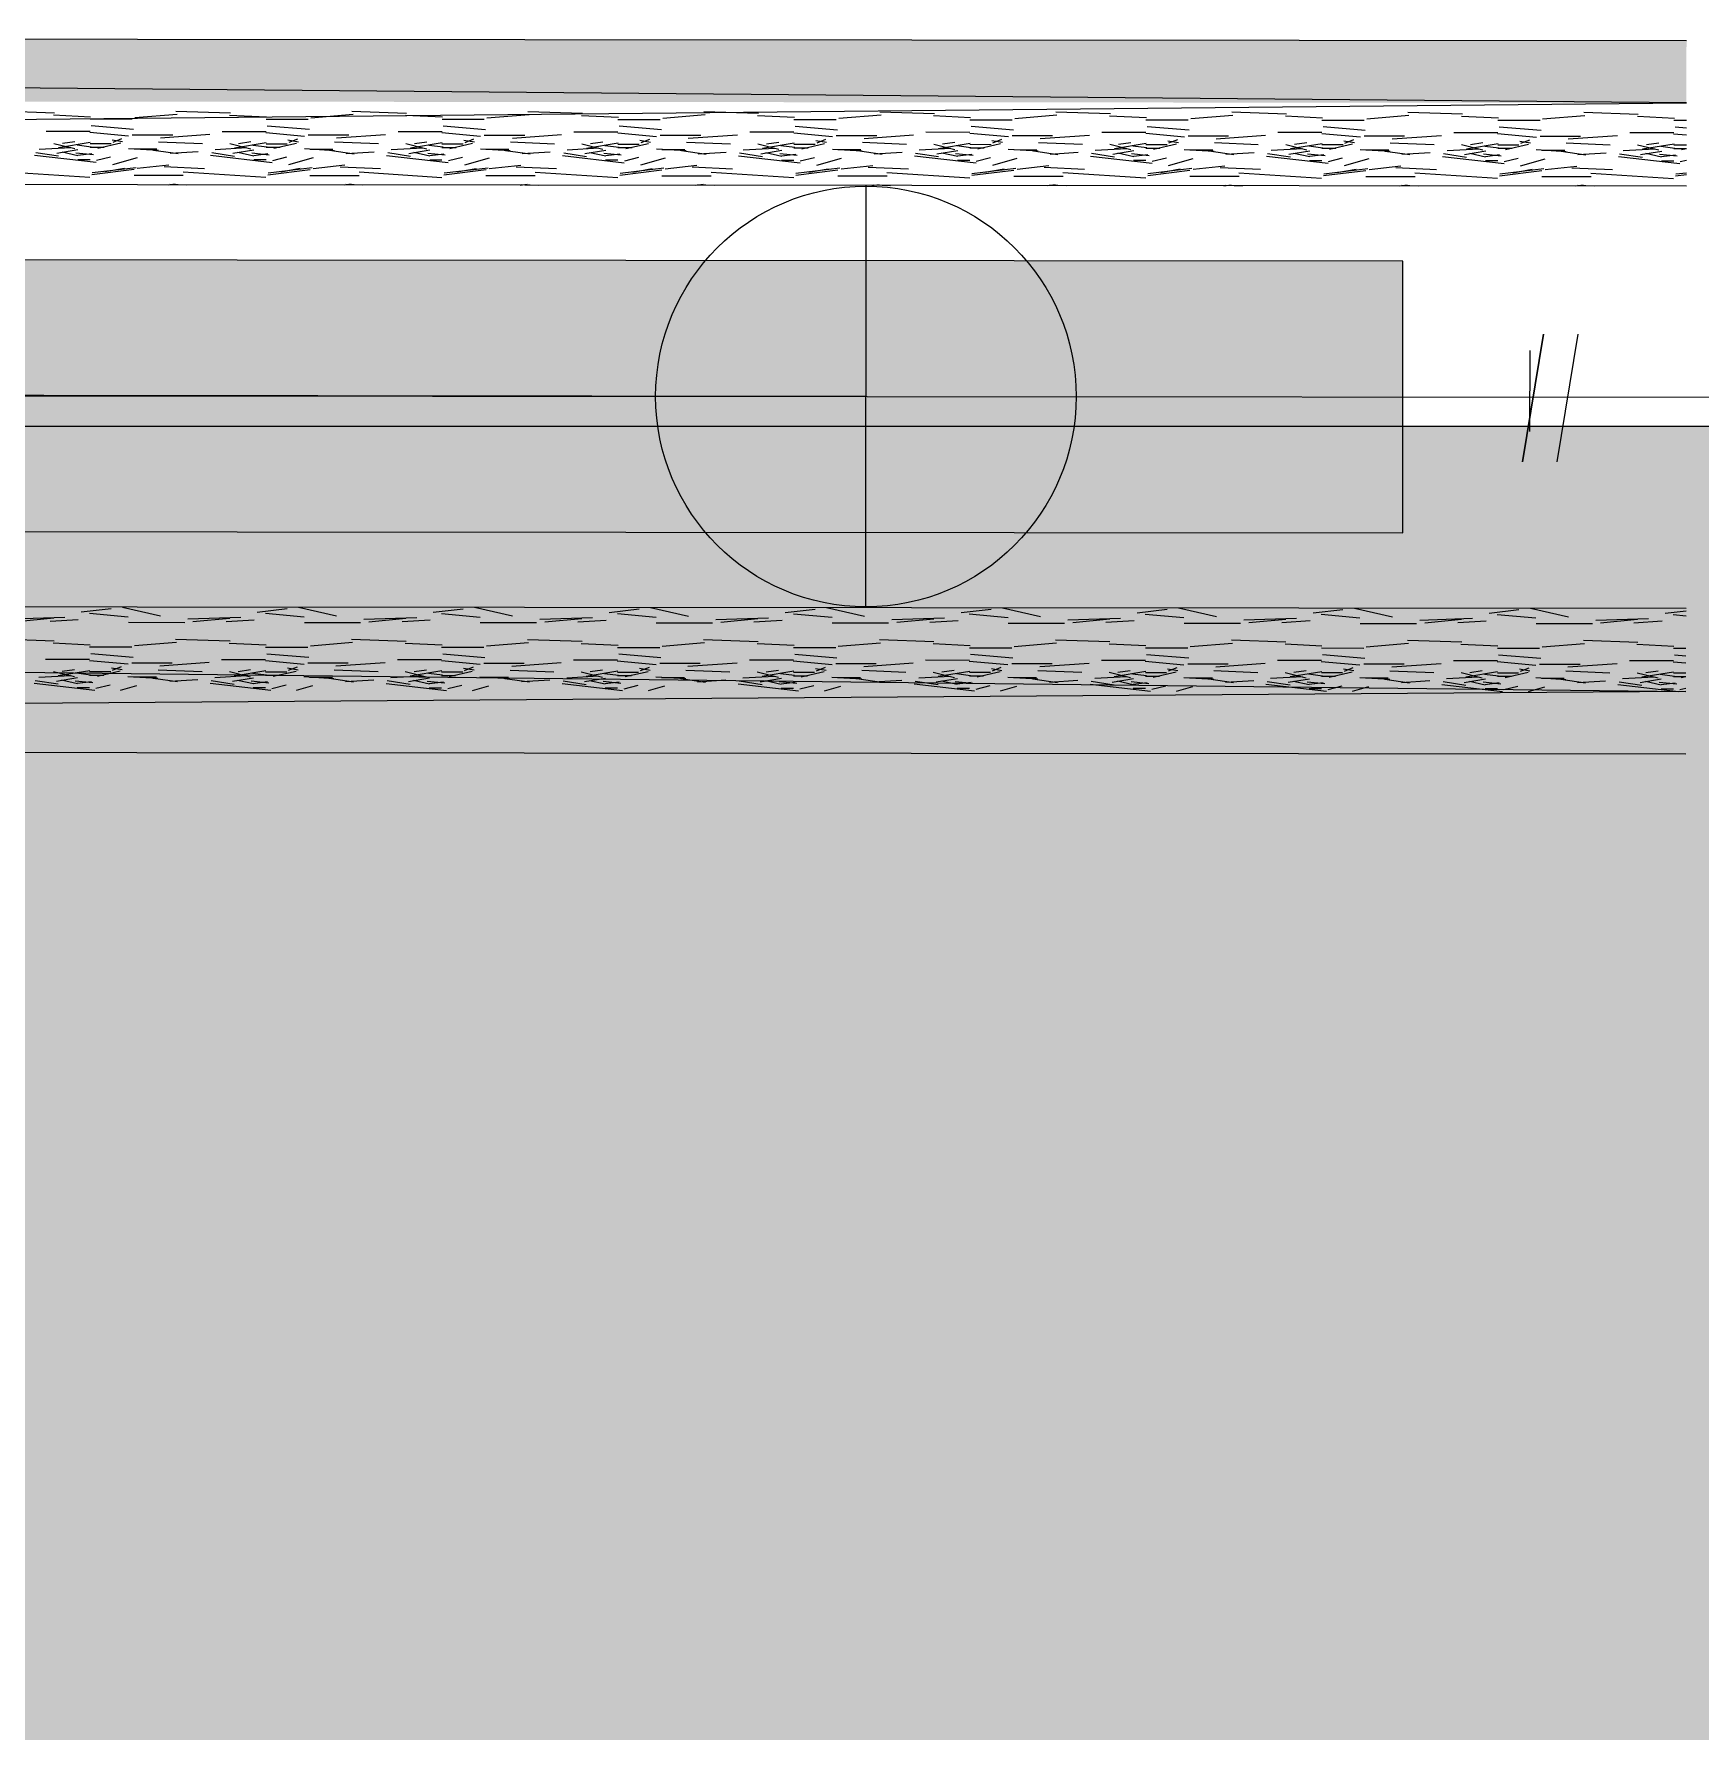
# Model space of a CAD drawing. Header units: millimetres. Extents: x -957 to 3394, y -3 to 3008.
# Drawn here: x 436.71 to 446.17, y 2176.99 to 2186.62 of the extents above; entities that cross this region are included whole.
import ezdxf

# ---------------------------------------------------------------- set-up
doc = ezdxf.new("R2010")
doc.units = ezdxf.units.MM
for name, color, linetype in [('HATCHES', 7, 'CONTINUOUS'), ('PDF_0', 7, 'CONTINUOUS'), ('PDF_GROUND', 7, 'CONTINUOUS'), ('PDF_HATCH', 7, 'CONTINUOUS')]:
    doc.layers.add(name, color=color, linetype=linetype)

msp = doc.modelspace()

# ---------------------------------------------------------------- hatches: boundary and pattern name
at = {"layer": 'HATCHES'}
h = msp.add_hatch(color=178, dxfattribs=at)
h.paths.add_polyline_path([(423.8217, 2184.3908), (423.8217, 1866.7262), (660.591, 1866.7262), (660.591, 2184.3908)], flags=0)
h.paths.add_polyline_path([(648.591, 2172.3908), (648.591, 1878.7262), (435.8217, 1878.7262), (435.8217, 2172.3908)], flags=0)
at = {"layer": 'PDF_0'}
for points in [[(446.0955, 2186.227), (402.1243, 2186.2646), (402.1246, 2186.598), (402.1254, 2186.603), (402.1277, 2186.6073), (402.1311, 2186.6109), (402.1355, 2186.613), (402.1404, 2186.6138), (402.3331, 2186.6136), (402.3367, 2186.6143), (402.3399, 2186.616), (402.3426, 2186.6184), (446.0958, 2186.581)], [(402.1212, 2182.5905), (402.1215, 2182.9239), (446.0927, 2182.8863), (446.0924, 2182.5323), (402.3391, 2182.5697), (402.3365, 2182.5723), (402.3332, 2182.574), (402.3296, 2182.5745), (402.1369, 2182.5747), (402.1321, 2182.5754), (402.1277, 2182.5777), (402.1243, 2182.5812), (402.122, 2182.5854)]]:
    msp.add_hatch(color=256, dxfattribs=at).paths.add_polyline_path(points, flags=0)

# ---------------------------------------------------------------- linework, layer by layer
for points in [[(446.0951, 2185.7551), (402.1239, 2185.7927), (446.0955, 2186.227), (402.1246, 2186.6186), (446.0958, 2186.581)], [(436.5217, 2186.1817), (436.8314, 2186.1714)], [(436.8261, 2186.159), (437.036, 2186.149)], [(437.0331, 2186.1361), (437.2728, 2186.1359)], [(437.2874, 2186.1435), (437.5271, 2186.1633)], [(437.5207, 2186.1809), (437.8304, 2186.1706)], [(437.8251, 2186.1582), (438.035, 2186.1482)], [(438.0321, 2186.1353), (438.2718, 2186.1351)], [(438.2863, 2186.1426), (438.5261, 2186.1624)], [(438.5197, 2186.18), (438.8294, 2186.1697)], [(438.8241, 2186.1573), (439.0339, 2186.1473)], [(439.031, 2186.1344), (439.2709, 2186.1342)], [(439.2853, 2186.1417), (439.5251, 2186.1616)], [(439.5187, 2186.1792), (439.8284, 2186.1688)], [(439.8232, 2186.1565), (440.0329, 2186.1465)], [(440.03, 2186.1336), (440.2699, 2186.1334)], [(440.2843, 2186.1409), (440.5241, 2186.1607)], [(440.5177, 2186.1783), (440.8274, 2186.168)], [(440.8222, 2186.1556), (441.0319, 2186.1456)], [(441.029, 2186.1327), (441.2689, 2186.1325)], [(441.2832, 2186.14), (441.5231, 2186.1598)], [(441.5168, 2186.1774), (441.8264, 2186.1671)], [(441.8212, 2186.1548), (442.0309, 2186.1447)], [(442.028, 2186.1319), (442.2679, 2186.1316)], [(442.2822, 2186.1392), (442.5221, 2186.159)], [(442.5157, 2186.1766), (442.8254, 2186.1663)], [(442.8202, 2186.1539), (443.0299, 2186.1439)], [(443.027, 2186.131), (443.2669, 2186.1308)], [(443.2812, 2186.1383), (443.5211, 2186.1581)], [(443.5147, 2186.1757), (443.8244, 2186.1654)], [(443.8192, 2186.153), (444.0289, 2186.143)], [(444.026, 2186.1301), (444.2658, 2186.1299)], [(444.2802, 2186.1375), (444.5201, 2186.1573)], [(444.5137, 2186.1749), (444.8233, 2186.1646)], [(444.8181, 2186.1522), (445.0279, 2186.1422)], [(445.025, 2186.1293), (445.2648, 2186.1291)], [(445.2792, 2186.1366), (445.519, 2186.1564)], [(445.5127, 2186.174), (445.8223, 2186.1637)], [(445.8171, 2186.1513), (446.0268, 2186.1413)], [(446.024, 2186.1284), (446.0954, 2186.1284)], [(436.7833, 2186.0664), (437.0331, 2186.0662)], [(437.2515, 2186.0381), (437.0317, 2186.0583)], [(437.0397, 2186.0987), (437.2794, 2186.0787)], [(437.1577, 2186.0178), (437.2176, 2186.0077)], [(437.2119, 2186.0229), (437.162, 2186.0029)], [(437.2728, 2186.0461), (437.5026, 2186.0459)], [(437.4323, 2186.0293), (437.712, 2186.0491)], [(437.7822, 2186.0655), (438.032, 2186.0653)], [(438.2505, 2186.0372), (438.0307, 2186.0574)], [(438.0387, 2186.0979), (438.2784, 2186.0778)], [(438.1566, 2186.0169), (438.2166, 2186.0068)], [(438.2109, 2186.022), (438.1609, 2186.002)], [(438.2718, 2186.0453), (438.5015, 2186.0451)], [(438.4312, 2186.0285), (438.711, 2186.0483)], [(438.7812, 2186.0647), (439.031, 2186.0645)], [(439.2495, 2186.0364), (439.0297, 2186.0566)], [(439.0377, 2186.097), (439.2774, 2186.077)], [(439.1556, 2186.0161), (439.2156, 2186.006)], [(439.2099, 2186.0212), (439.1599, 2186.0012)], [(439.2708, 2186.0444), (439.5005, 2186.0442)], [(439.4302, 2186.0276), (439.71, 2186.0474)], [(439.7802, 2186.0638), (440.03, 2186.0636)], [(440.2485, 2186.0355), (440.0287, 2186.0557)], [(440.0367, 2186.0962), (440.2764, 2186.0761)], [(440.1546, 2186.0152), (440.2146, 2186.0051)], [(440.2088, 2186.0203), (440.1589, 2186.0003)], [(440.2698, 2186.0436), (440.4995, 2186.0434)], [(440.4292, 2186.0268), (440.709, 2186.0466)], [(440.7792, 2186.063), (441.029, 2186.0628)], [(441.2475, 2186.0347), (441.0277, 2186.0549)], [(441.0357, 2186.0953), (441.2754, 2186.0752)], [(441.1536, 2186.0144), (441.2136, 2186.0043)], [(441.2078, 2186.0194), (441.1579, 2185.9995)], [(441.2688, 2186.0427), (441.4985, 2186.0425)], [(441.4282, 2186.0259), (441.708, 2186.0457)], [(441.7782, 2186.0621), (442.028, 2186.0619)], [(442.2465, 2186.0338), (442.0267, 2186.054)], [(442.0346, 2186.0945), (442.2743, 2186.0744)], [(442.1526, 2186.0135), (442.2125, 2186.0034)], [(442.2068, 2186.0186), (442.1568, 2185.9986)], [(442.2678, 2186.0418), (442.4975, 2186.0417)], [(442.4272, 2186.0251), (442.707, 2186.0448)], [(442.7772, 2186.0613), (443.0269, 2186.0611)], [(443.2454, 2186.0329), (443.0257, 2186.0531)], [(443.0336, 2186.0936), (443.2733, 2186.0735)], [(443.1516, 2186.0126), (443.2115, 2186.0026)], [(443.2058, 2186.0177), (443.1558, 2185.9978)], [(443.2668, 2186.041), (443.4964, 2186.0408)], [(443.4262, 2186.0242), (443.7059, 2186.044)], [(443.7762, 2186.0604), (444.0259, 2186.0602)], [(444.2444, 2186.0321), (444.0247, 2186.0523)], [(444.0326, 2186.0928), (444.2723, 2186.0727)], [(444.2048, 2186.0169), (444.1548, 2185.9969)], [(444.2658, 2186.0401), (444.4954, 2186.0399)], [(444.4252, 2186.0234), (444.7049, 2186.0431)], [(444.7752, 2186.0596), (445.0249, 2186.0594)], [(445.2434, 2186.0312), (445.0237, 2186.0514)], [(445.0316, 2186.0919), (445.2714, 2186.0718)], [(445.2038, 2186.016), (445.1538, 2185.9961)], [(445.2647, 2186.0393), (445.4944, 2186.0391)], [(445.4242, 2186.0225), (445.7039, 2186.0423)], [(445.7742, 2186.0587), (446.0239, 2186.0585)], [(446.0954, 2186.0439), (446.0227, 2186.0506)], [(446.0305, 2186.091), (446.0954, 2186.0856)], [(436.7184, 2185.9306), (437.068, 2185.8904)], [(436.7247, 2185.9465), (436.8547, 2185.9264)], [(436.7446, 2185.9642), (436.9245, 2185.9741)], [(436.8273, 2185.9976), (436.9472, 2185.9677)], [(436.8446, 2185.942), (436.9645, 2185.9619)], [(436.8545, 2185.9736), (437.0344, 2186.0034)], [(436.8738, 2185.9487), (436.9637, 2185.9286)], [(436.877, 2185.9985), (436.9468, 2186.0084)], [(436.9517, 2185.9442), (437.0517, 2185.9341)], [(436.9589, 2185.9888), (437.0388, 2185.9787)], [(436.9632, 2185.9304), (437.0432, 2185.9403)], [(437.033, 2185.9964), (437.1529, 2185.9963)], [(437.033, 2185.9763), (437.1129, 2185.9763)], [(437.149, 2185.9193), (437.0691, 2185.8995)], [(437.2068, 2185.9982), (437.0769, 2185.9684)], [(437.162, 2185.8776), (437.3019, 2185.9174)], [(437.2509, 2185.9687), (437.4207, 2185.9586)], [(437.2827, 2185.9661), (437.4126, 2185.966)], [(437.3931, 2185.9596), (437.5328, 2185.9394)], [(437.4215, 2186.007), (437.6713, 2185.9967)], [(437.4876, 2185.9413), (437.6474, 2185.9511)], [(437.7174, 2185.9298), (438.067, 2185.8895)], [(437.7237, 2185.9457), (437.8537, 2185.9255)], [(437.7437, 2185.9634), (437.9235, 2185.9732)], [(437.8263, 2185.9968), (437.9462, 2185.9668)], [(437.8436, 2185.9411), (437.9635, 2185.961)], [(437.8535, 2185.9728), (438.0334, 2186.0025)], [(437.8728, 2185.9479), (437.9627, 2185.9277)], [(437.8759, 2185.9977), (437.9458, 2186.0076)], [(437.9507, 2185.9434), (438.0507, 2185.9332)], [(437.9579, 2185.9879), (438.0378, 2185.9778)], [(437.9622, 2185.9296), (438.0422, 2185.9395)], [(438.0319, 2185.9955), (438.1519, 2185.9954)], [(438.0319, 2185.9755), (438.1119, 2185.9754)], [(438.148, 2185.9185), (438.0681, 2185.8987)], [(438.2058, 2185.9974), (438.0759, 2185.9676)], [(438.161, 2185.8768), (438.3009, 2185.9165)], [(438.2498, 2185.9678), (438.4197, 2185.9578)], [(438.2817, 2185.9652), (438.4115, 2185.9651)], [(438.392, 2185.9587), (438.5317, 2185.9385)], [(438.4205, 2186.0061), (438.6703, 2185.9959)], [(438.4866, 2185.9404), (438.6464, 2185.9502)], [(438.7164, 2185.9289), (439.0659, 2185.8887)], [(438.7227, 2185.9448), (438.8527, 2185.9247)], [(438.7427, 2185.9625), (438.9225, 2185.9724)], [(438.8253, 2185.9959), (438.9452, 2185.966)], [(438.8426, 2185.9402), (438.9625, 2185.9602)], [(438.8525, 2185.9719), (439.0324, 2186.0017)], [(438.8718, 2185.947), (438.9617, 2185.9269)], [(438.8749, 2185.9968), (438.9448, 2186.0067)], [(438.9497, 2185.9425), (439.0497, 2185.9324)], [(438.9569, 2185.9871), (439.0368, 2185.977)], [(438.9612, 2185.9287), (439.0412, 2185.9386)], [(439.0309, 2185.9947), (439.1508, 2185.9946)], [(439.0309, 2185.9746), (439.1108, 2185.9745)], [(439.147, 2185.9176), (439.0671, 2185.8978)], [(439.2048, 2185.9965), (439.0749, 2185.9667)], [(439.2488, 2185.9669), (439.4187, 2185.9569)], [(439.2806, 2185.9644), (439.4105, 2185.9642)], [(439.391, 2185.9579), (439.5307, 2185.9377)], [(439.4195, 2186.0053), (439.6693, 2185.995)], [(439.4856, 2185.9395), (439.6454, 2185.9494)], [(439.7154, 2185.9281), (440.0649, 2185.8878)], [(439.7217, 2185.944), (439.8517, 2185.9238)], [(439.7417, 2185.9617), (439.9215, 2185.9715)], [(439.8243, 2185.995), (439.9442, 2185.9651)], [(439.8415, 2185.9394), (439.9614, 2185.9593)], [(439.8515, 2185.971), (440.0314, 2186.0008)], [(439.8708, 2185.9462), (439.9607, 2185.926)], [(439.8739, 2185.996), (439.9438, 2186.0059)], [(439.9487, 2185.9416), (440.0487, 2185.9315)], [(439.9559, 2185.9862), (440.0358, 2185.9761)], [(439.9601, 2185.9279), (440.0402, 2185.9378)], [(440.0299, 2185.9938), (440.1498, 2185.9937)], [(440.0299, 2185.9738), (440.1098, 2185.9737)], [(440.146, 2185.9168), (440.066, 2185.897)], [(440.2038, 2185.9957), (440.0739, 2185.9659)], [(440.2478, 2185.9661), (440.4177, 2185.9561)], [(440.2796, 2185.9635), (440.4096, 2185.9634)], [(440.39, 2185.957), (440.5298, 2185.9368)], [(440.4185, 2186.0044), (440.6682, 2185.9942)], [(440.4846, 2185.9387), (440.6444, 2185.9485)], [(440.7143, 2185.9272), (441.0639, 2185.887)], [(440.7207, 2185.9431), (440.8506, 2185.923)], [(440.7406, 2185.9608), (440.9205, 2185.9706)], [(440.8233, 2185.9942), (440.9432, 2185.9643)], [(440.8405, 2185.9385), (440.9604, 2185.9584)], [(440.8505, 2185.9702), (441.0304, 2185.9999)], [(440.8698, 2185.9453), (440.9597, 2185.9252)], [(440.8728, 2185.9951), (440.9428, 2186.005)], [(440.9478, 2185.9408), (441.0477, 2185.9307)], [(440.9548, 2185.9854), (441.0348, 2185.9752)], [(440.9591, 2185.927), (441.0392, 2185.9369)], [(441.0289, 2185.993), (441.1488, 2185.9929)], [(441.0289, 2185.9729), (441.1088, 2185.9728)], [(441.2028, 2185.9948), (441.0729, 2185.965)], [(441.2468, 2185.9652), (441.4167, 2185.9552)], [(441.2786, 2185.9626), (441.4086, 2185.9625)], [(441.3889, 2185.9562), (441.5288, 2185.936)], [(441.4175, 2186.0036), (441.6672, 2185.9933)], [(441.4836, 2185.9378), (441.6434, 2185.9477)], [(441.7133, 2185.9264), (442.0629, 2185.8861)], [(441.7197, 2185.9423), (441.8496, 2185.9221)], [(441.7396, 2185.96), (441.9195, 2185.9698)], [(441.8223, 2185.9933), (441.9422, 2185.9634)], [(441.8395, 2185.9377), (441.9594, 2185.9576)], [(441.8495, 2185.9693), (442.0294, 2185.9991)], [(441.8688, 2185.9445), (441.9587, 2185.9243)], [(441.8718, 2185.9942), (441.9418, 2186.0042)], [(441.9468, 2185.9399), (442.0467, 2185.9298)], [(441.9538, 2185.9845), (442.0337, 2185.9744)], [(441.9582, 2185.9261), (442.0382, 2185.936)], [(442.0279, 2185.9921), (442.1478, 2185.992)], [(442.0279, 2185.972), (442.1078, 2185.972)], [(442.2018, 2185.994), (442.0719, 2185.9642)], [(442.2458, 2185.9644), (442.4156, 2185.9543)], [(442.2776, 2185.9618), (442.4076, 2185.9617)], [(442.3879, 2185.9553), (442.5278, 2185.9351)], [(442.4164, 2186.0027), (442.6662, 2185.9925)], [(442.4826, 2185.937), (442.6424, 2185.9468)], [(442.7123, 2185.9255), (443.0619, 2185.8852)], [(442.7187, 2185.9414), (442.8485, 2185.9213)], [(442.7386, 2185.9591), (442.9184, 2185.9689)], [(442.8213, 2185.9925), (442.9412, 2185.9625)], [(442.8385, 2185.9368), (442.9584, 2185.9567)], [(442.8484, 2185.9685), (443.0284, 2185.9982)], [(442.8678, 2185.9436), (442.9576, 2185.9235)], [(442.8708, 2185.9934), (442.9408, 2186.0033)], [(442.9458, 2185.9391), (443.0456, 2185.929)], [(442.9528, 2185.9836), (443.0327, 2185.9735)], [(442.9572, 2185.9253), (443.0371, 2185.9352)], [(443.0269, 2185.9913), (443.1468, 2185.9912)], [(443.0269, 2185.9712), (443.1068, 2185.9711)], [(443.2008, 2185.9931), (443.0708, 2185.9633)], [(443.2448, 2185.9635), (443.4146, 2185.9535)], [(443.2766, 2185.9609), (443.4066, 2185.9608)], [(443.3869, 2185.9545), (443.5268, 2185.9343)], [(443.4154, 2186.0019), (443.6651, 2185.9916)], [(443.4815, 2185.9361), (443.6414, 2185.946)], [(443.7113, 2185.9246), (444.0609, 2185.8844)], [(443.7177, 2185.9405), (443.8475, 2185.9204)], [(443.7376, 2185.9583), (443.9174, 2185.9681)], [(443.8203, 2185.9916), (443.9402, 2185.9617)], [(443.8374, 2185.936), (443.9574, 2185.9559)], [(443.8474, 2185.9676), (444.0273, 2185.9974)], [(443.8668, 2185.9428), (443.9566, 2185.9226)], [(443.8698, 2185.9925), (443.9398, 2186.0024)], [(443.9448, 2185.9382), (444.0446, 2185.9281)], [(443.9518, 2185.9828), (444.0318, 2185.9727)], [(443.9562, 2185.9244), (444.0361, 2185.9343)], [(444.0259, 2185.9904), (444.1458, 2185.9903)], [(444.0259, 2185.9703), (444.1058, 2185.9703)], [(444.1998, 2185.9923), (444.0698, 2185.9625)], [(444.1505, 2186.0118), (444.2105, 2186.0017)], [(444.2437, 2185.9627), (444.4136, 2185.9526)], [(444.2756, 2185.9601), (444.4055, 2185.96)], [(444.3859, 2185.9536), (444.5258, 2185.9334)], [(444.4144, 2186.001), (444.6641, 2185.9908)], [(444.4805, 2185.9353), (444.6403, 2185.9451)], [(444.7103, 2185.9238), (445.0598, 2185.8835)], [(444.7167, 2185.9397), (444.8465, 2185.9196)], [(444.7366, 2185.9574), (444.9164, 2185.9672)], [(444.8192, 2185.9908), (444.9392, 2185.9608)], [(444.8364, 2185.9351), (444.9564, 2185.955)], [(444.8464, 2185.9668), (445.0263, 2185.9965)], [(444.8658, 2185.9419), (444.9556, 2185.9217)], [(444.8688, 2185.9917), (444.9388, 2186.0016)], [(444.9437, 2185.9374), (445.0436, 2185.9272)], [(444.9508, 2185.9819), (445.0308, 2185.9718)], [(444.9552, 2185.9236), (445.0351, 2185.9335)], [(445.0249, 2185.9896), (445.1448, 2185.9895)], [(445.0249, 2185.9695), (445.1048, 2185.9694)], [(445.1987, 2185.9914), (445.0688, 2185.9616)], [(445.1495, 2186.0109), (445.2095, 2186.0008)], [(445.2427, 2185.9618), (445.4125, 2185.9518)], [(445.2746, 2185.9592), (445.4045, 2185.9591)], [(445.3849, 2185.9528), (445.5248, 2185.9326)], [(445.4134, 2186.0002), (445.6631, 2185.9899)], [(445.4795, 2185.9344), (445.6393, 2185.9443)], [(445.7093, 2185.9229), (446.0588, 2185.8827)], [(445.7157, 2185.9388), (445.8455, 2185.9187)], [(445.7356, 2185.9566), (445.9153, 2185.9664)], [(445.8182, 2185.9899), (445.9381, 2185.96)], [(445.8354, 2185.9343), (445.9554, 2185.9542)], [(445.8454, 2185.9659), (446.0253, 2185.9957)], [(445.8647, 2185.9411), (445.9546, 2185.9209)], [(445.8678, 2185.9908), (445.9378, 2186.0007)], [(445.9427, 2185.9365), (446.0426, 2185.9264)], [(445.9497, 2185.9811), (446.0297, 2185.971)], [(445.9542, 2185.9227), (446.0341, 2185.9326)], [(446.0238, 2185.9686), (446.0953, 2185.9686)], [(446.0239, 2185.9887), (446.0953, 2185.9887)], [(446.0953, 2185.967), (446.0677, 2185.9607)], [(436.5623, 2185.8368), (437.0318, 2185.8063)], [(436.963, 2185.9064), (437.0329, 2185.9064)], [(437.0431, 2185.8205), (437.2829, 2185.8503)], [(437.0444, 2185.8314), (437.2942, 2185.861)], [(437.1177, 2185.8376), (437.2276, 2185.8573)], [(437.3011, 2185.856), (437.481, 2185.8759)], [(437.4537, 2185.8661), (437.6834, 2185.8558)], [(437.5613, 2185.8359), (438.0307, 2185.8055)], [(437.962, 2185.9056), (438.0319, 2185.9055)], [(438.0421, 2185.8196), (438.2818, 2185.8495)], [(438.0434, 2185.8305), (438.2931, 2185.8604)], [(438.1167, 2185.8367), (438.2266, 2185.8565)], [(438.3001, 2185.8552), (438.48, 2185.875)], [(438.4527, 2185.8652), (438.6824, 2185.855)], [(438.5602, 2185.8351), (439.0297, 2185.8046)], [(438.961, 2185.9047), (439.0308, 2185.9047)], [(439.0411, 2185.8188), (439.2808, 2185.8486)], [(439.0424, 2185.8297), (439.2921, 2185.8595)], [(439.1157, 2185.8358), (439.2256, 2185.8556)], [(439.16, 2185.8759), (439.2999, 2185.9157)], [(439.2991, 2185.8543), (439.479, 2185.8742)], [(439.4517, 2185.8644), (439.6814, 2185.8541)], [(439.5592, 2185.8342), (440.0287, 2185.8038)], [(439.96, 2185.9039), (440.0298, 2185.9038)], [(440.0401, 2185.8179), (440.2798, 2185.8478)], [(440.0414, 2185.8288), (440.2911, 2185.8587)], [(440.1147, 2185.835), (440.2246, 2185.8548)], [(440.159, 2185.8751), (440.2989, 2185.9148)], [(440.2981, 2185.8535), (440.478, 2185.8733)], [(440.4506, 2185.8635), (440.6804, 2185.8533)], [(440.5582, 2185.8334), (441.0277, 2185.8029)], [(440.959, 2185.903), (441.0288, 2185.903)], [(441.0391, 2185.817), (441.2788, 2185.8469)], [(441.0403, 2185.828), (441.2901, 2185.8578)], [(441.1449, 2185.9159), (441.065, 2185.8961)], [(441.1136, 2185.8341), (441.2235, 2185.8539)], [(441.158, 2185.8742), (441.2979, 2185.914)], [(441.2971, 2185.8526), (441.477, 2185.8725)], [(441.4496, 2185.8627), (441.6794, 2185.8524)], [(441.5571, 2185.8325), (442.0267, 2185.8021)], [(441.958, 2185.9022), (442.0278, 2185.9021)], [(442.0381, 2185.8162), (442.2778, 2185.846)], [(442.0393, 2185.8271), (442.2891, 2185.857)], [(442.1439, 2185.9151), (442.064, 2185.8953)], [(442.1126, 2185.8333), (442.2225, 2185.8531)], [(442.157, 2185.8733), (442.2969, 2185.9131)], [(442.2961, 2185.8517), (442.4759, 2185.8716)], [(442.4486, 2185.8618), (442.6784, 2185.8516)], [(442.5561, 2185.8317), (443.0256, 2185.8012)], [(442.9569, 2185.9013), (443.0268, 2185.9013)], [(443.037, 2185.8153), (443.2768, 2185.8452)], [(443.0383, 2185.8263), (443.2881, 2185.8561)], [(443.1429, 2185.9142), (443.0629, 2185.8944)], [(443.1116, 2185.8324), (443.2215, 2185.8522)], [(443.1559, 2185.8725), (443.2958, 2185.9122)], [(443.2951, 2185.8509), (443.4749, 2185.8707)], [(443.4476, 2185.8609), (443.6773, 2185.8507)], [(443.5551, 2185.8308), (444.0246, 2185.8003)], [(443.9559, 2185.9005), (444.0258, 2185.9004)], [(444.036, 2185.8145), (444.2758, 2185.8443)], [(444.0372, 2185.8254), (444.287, 2185.8552)], [(444.1419, 2185.9134), (444.0619, 2185.8936)], [(444.1106, 2185.8316), (444.2205, 2185.8513)], [(444.1549, 2185.8716), (444.2948, 2185.9114)], [(444.2941, 2185.85), (444.4739, 2185.8699)], [(444.4466, 2185.8601), (444.6763, 2185.8499)], [(444.5541, 2185.8299), (445.0236, 2185.7995)], [(444.9549, 2185.8996), (445.0248, 2185.8996)], [(445.035, 2185.8136), (445.2748, 2185.8435)], [(445.0362, 2185.8246), (445.286, 2185.8544)], [(445.1408, 2185.9125), (445.0609, 2185.8927)], [(445.1095, 2185.8307), (445.2194, 2185.8505)], [(445.1539, 2185.8708), (445.2938, 2185.9105)], [(445.2931, 2185.8492), (445.4729, 2185.869)], [(445.4456, 2185.8592), (445.6753, 2185.849)], [(445.5531, 2185.8291), (446.0226, 2185.7986)], [(445.9539, 2185.8988), (446.0238, 2185.8987)], [(446.034, 2185.8128), (446.0952, 2185.8204)], [(446.0354, 2185.8237), (446.0952, 2185.8308)], [(446.0953, 2185.9005), (446.0599, 2185.8918)], [(437.2825, 2185.8163), (437.5623, 2185.8161)], [(437.4758, 2185.7625), (437.5166, 2185.7682)], [(437.4851, 2185.7664), (437.5818, 2185.7624)], [(438.2815, 2185.8154), (438.5613, 2185.8152)], [(438.4748, 2185.7616), (438.5156, 2185.7673)], [(438.4841, 2185.7655), (438.5807, 2185.7615)], [(439.2805, 2185.8146), (439.5602, 2185.8144)], [(439.4738, 2185.7608), (439.5146, 2185.7665)], [(439.4831, 2185.7646), (439.5798, 2185.7607)], [(440.2795, 2185.8137), (440.5592, 2185.8135)], [(440.4728, 2185.7599), (440.5136, 2185.7656)], [(440.4821, 2185.7638), (440.5788, 2185.7598)], [(441.2785, 2185.8129), (441.5582, 2185.8126)], [(441.4364, 2183.367), (441.4385, 2185.7591)], [(441.4718, 2185.7591), (441.5126, 2185.7647)], [(441.4811, 2185.7629), (441.5779, 2185.759)], [(442.2775, 2185.812), (442.5572, 2185.8118)], [(442.4707, 2185.7582), (442.5117, 2185.7639)], [(442.4801, 2185.7621), (442.5769, 2185.7581)], [(443.2765, 2185.8112), (443.5562, 2185.8109)], [(443.4697, 2185.7574), (443.5106, 2185.763)], [(443.4791, 2185.7612), (443.5759, 2185.7573)], [(444.2755, 2185.8103), (444.5552, 2185.8101)], [(444.4687, 2185.7565), (444.5096, 2185.7622)], [(444.478, 2185.7604), (444.5749, 2185.7564)], [(445.2745, 2185.8095), (445.5542, 2185.8092)], [(445.4677, 2185.7556), (445.5086, 2185.7613)], [(445.477, 2185.7595), (445.5739, 2185.7556)], [(397.2218, 2184.5985), (661.2522, 2184.3727)], [(441.4375, 2184.5607), (407.2201, 2184.6032)], [(446.0931, 2183.3582), (402.1219, 2183.3958), (446.0927, 2182.8863), (402.1212, 2182.5699), (446.0924, 2182.5323)], [(436.983, 2183.3382), (437.1529, 2183.3579)], [(437.0294, 2183.3311), (437.2492, 2183.3108)], [(437.2178, 2183.3658), (437.4334, 2183.3167)], [(437.982, 2183.3374), (438.1519, 2183.3571)], [(438.0284, 2183.3302), (438.2482, 2183.3099)], [(438.2168, 2183.3649), (438.4324, 2183.3159)], [(438.981, 2183.3365), (439.1509, 2183.3562)], [(439.0274, 2183.3294), (439.2471, 2183.3091)], [(439.2158, 2183.3641), (439.4314, 2183.315)], [(439.98, 2183.3356), (440.1499, 2183.3554)], [(440.0264, 2183.3285), (440.2461, 2183.3082)], [(440.2148, 2183.3632), (440.4303, 2183.3142)], [(440.979, 2183.3348), (441.1488, 2183.3545)], [(441.0254, 2183.3276), (441.2451, 2183.3074)], [(441.2138, 2183.3624), (441.4293, 2183.3133)], [(441.978, 2183.3339), (442.1478, 2183.3537)], [(442.0244, 2183.3268), (442.2441, 2183.3065)], [(442.2128, 2183.3615), (442.4283, 2183.3124)], [(442.9769, 2183.3331), (443.1468, 2183.3528)], [(443.0234, 2183.3259), (443.2431, 2183.3057)], [(443.2118, 2183.3607), (443.4273, 2183.3116)], [(443.9759, 2183.3321), (444.1457, 2183.352)], [(444.0224, 2183.3251), (444.2421, 2183.3048)], [(444.2108, 2183.3598), (444.4262, 2183.3107)], [(444.9749, 2183.3312), (445.1447, 2183.3511)], [(445.0213, 2183.3242), (445.2411, 2183.304)], [(445.2097, 2183.359), (445.4252, 2183.3099)], [(445.9739, 2183.3304), (446.0931, 2183.3444)], [(446.0203, 2183.3234), (446.093, 2183.3166)], [(436.5894, 2183.2987), (436.8891, 2183.3085)], [(436.6176, 2183.2838), (436.8274, 2183.3037)], [(436.8059, 2183.2846), (436.9658, 2183.2944)], [(437.2505, 2183.279), (437.5701, 2183.2787)], [(437.5884, 2183.2978), (437.8881, 2183.3076)], [(437.6166, 2183.2829), (437.8264, 2183.3028)], [(437.8049, 2183.2837), (437.9647, 2183.2935)], [(438.2494, 2183.2781), (438.5691, 2183.2778)], [(438.5874, 2183.297), (438.8871, 2183.3067)], [(438.6156, 2183.2821), (438.8253, 2183.302)], [(438.8039, 2183.2828), (438.9637, 2183.2927)], [(439.2484, 2183.2773), (439.5681, 2183.277)], [(439.5864, 2183.2961), (439.8861, 2183.3059)], [(439.6146, 2183.2812), (439.8243, 2183.3011)], [(439.8029, 2183.282), (439.9627, 2183.2918)], [(440.2474, 2183.2764), (440.5671, 2183.2761)], [(440.5854, 2183.2953), (440.8851, 2183.305)], [(440.6135, 2183.2803), (440.8233, 2183.3003)], [(440.8019, 2183.2811), (440.9617, 2183.291)], [(441.2463, 2183.2756), (441.5661, 2183.2753)], [(441.5844, 2183.2944), (441.884, 2183.3042)], [(441.6125, 2183.2795), (441.8223, 2183.2994)], [(441.8009, 2183.2803), (441.9607, 2183.2901)], [(442.2453, 2183.2747), (442.5651, 2183.2744)], [(442.5834, 2183.2935), (442.883, 2183.3033)], [(442.6115, 2183.2786), (442.8213, 2183.2985)], [(442.7999, 2183.2794), (442.9597, 2183.2893)], [(443.2443, 2183.2738), (443.5641, 2183.2736)], [(443.5824, 2183.2927), (443.882, 2183.3025)], [(443.6105, 2183.2778), (443.8203, 2183.2977)], [(443.7989, 2183.2786), (443.9587, 2183.2884)], [(444.2433, 2183.273), (444.5631, 2183.2727)], [(444.5813, 2183.2918), (444.881, 2183.3016)], [(444.6095, 2183.2769), (444.8193, 2183.2968)], [(444.7979, 2183.2777), (444.9577, 2183.2876)], [(445.2423, 2183.2721), (445.5621, 2183.2719)], [(445.5803, 2183.291), (445.88, 2183.3008)], [(445.6085, 2183.2761), (445.8182, 2183.296)], [(445.7969, 2183.2769), (445.9567, 2183.2867)], [(436.5192, 2183.1847), (436.8289, 2183.1744)], [(436.8237, 2183.1621), (437.0334, 2183.152)], [(437.0306, 2183.1392), (437.2703, 2183.139)], [(437.2848, 2183.1465), (437.5245, 2183.1664)], [(437.5182, 2183.1839), (437.8279, 2183.1736)], [(437.8226, 2183.1613), (438.0324, 2183.1512)], [(438.0295, 2183.1384), (438.2693, 2183.1382)], [(438.2837, 2183.1456), (438.5235, 2183.1655)], [(438.5172, 2183.183), (438.8268, 2183.1727)], [(438.8216, 2183.1604), (439.0313, 2183.1503)], [(439.0285, 2183.1375), (439.2683, 2183.1373)], [(439.2827, 2183.1448), (439.5225, 2183.1647)], [(439.5162, 2183.1822), (439.8258, 2183.1719)], [(439.8206, 2183.1596), (440.0303, 2183.1495)], [(440.0275, 2183.1367), (440.2673, 2183.1365)], [(440.2817, 2183.1439), (440.5216, 2183.1638)], [(440.5152, 2183.1813), (440.8248, 2183.171)], [(440.8196, 2183.1587), (441.0293, 2183.1486)], [(441.0265, 2183.1358), (441.2663, 2183.1356)], [(441.2807, 2183.1431), (441.5206, 2183.1629)], [(441.5142, 2183.1805), (441.8239, 2183.1702)], [(441.8186, 2183.1579), (442.0283, 2183.1478)], [(442.0255, 2183.135), (442.2653, 2183.1347)], [(442.2797, 2183.1422), (442.5195, 2183.1621)], [(442.5132, 2183.1796), (442.8229, 2183.1693)], [(442.8176, 2183.157), (443.0273, 2183.1469)], [(443.0244, 2183.1341), (443.2643, 2183.1339)], [(443.2787, 2183.1414), (443.5185, 2183.1612)], [(443.5122, 2183.1788), (443.8219, 2183.1685)], [(443.8166, 2183.1561), (444.0263, 2183.1461)], [(444.0234, 2183.1332), (444.2633, 2183.133)], [(444.2777, 2183.1405), (444.5175, 2183.1604)], [(444.5112, 2183.1779), (444.8209, 2183.1676)], [(444.8156, 2183.1553), (445.0253, 2183.1452)], [(445.0224, 2183.1324), (445.2622, 2183.1322)], [(445.2766, 2183.1396), (445.5164, 2183.1595)], [(445.5102, 2183.1771), (445.8199, 2183.1667)], [(445.8146, 2183.1544), (446.0243, 2183.1444)], [(446.0214, 2183.1315), (446.0929, 2183.1315)], [(436.7808, 2183.0694), (437.0305, 2183.0692)], [(437.2489, 2183.0411), (437.0292, 2183.0612)], [(437.0371, 2183.1018), (437.2768, 2183.0817)], [(437.2702, 2183.0491), (437.5, 2183.049)], [(437.4297, 2183.0324), (437.7094, 2183.052)], [(437.7797, 2183.0686), (438.0294, 2183.0684)], [(438.2479, 2183.0402), (438.0282, 2183.0603)], [(438.0361, 2183.1009), (438.2758, 2183.0808)], [(438.2692, 2183.0483), (438.4989, 2183.0481)], [(438.4287, 2183.0315), (438.7084, 2183.0511)], [(438.7787, 2183.0677), (439.0284, 2183.0675)], [(439.2469, 2183.0394), (439.0272, 2183.0594)], [(439.0351, 2183.1), (439.2748, 2183.08)], [(439.2683, 2183.0474), (439.4979, 2183.0472)], [(439.4277, 2183.0307), (439.7074, 2183.0503)], [(439.7777, 2183.0669), (440.0274, 2183.0667)], [(440.2459, 2183.0385), (440.0262, 2183.0586)], [(440.0341, 2183.0992), (440.2738, 2183.0791)], [(440.2672, 2183.0466), (440.4969, 2183.0464)], [(440.4267, 2183.0298), (440.7064, 2183.0494)], [(440.7767, 2183.066), (441.0264, 2183.0658)], [(441.2449, 2183.0377), (441.0251, 2183.0577)], [(441.0331, 2183.0983), (441.2728, 2183.0783)], [(441.2662, 2183.0457), (441.4959, 2183.0455)], [(441.4257, 2183.029), (441.7054, 2183.0486)], [(441.7756, 2183.0652), (442.0254, 2183.0649)], [(442.2439, 2183.0368), (442.0241, 2183.0569)], [(442.032, 2183.0975), (442.2718, 2183.0774)], [(442.2652, 2183.0449), (442.4949, 2183.0447)], [(442.4246, 2183.0281), (442.7044, 2183.0477)], [(442.7746, 2183.0643), (443.0244, 2183.0641)], [(443.2429, 2183.036), (443.0231, 2183.056)], [(443.031, 2183.0966), (443.2708, 2183.0766)], [(443.2642, 2183.044), (443.4939, 2183.0438)], [(443.4236, 2183.0272), (443.7034, 2183.0469)], [(443.7736, 2183.0635), (444.0234, 2183.0632)], [(444.2419, 2183.0351), (444.0221, 2183.0552)], [(444.03, 2183.0958), (444.2698, 2183.0757)], [(444.2632, 2183.0432), (444.4929, 2183.043)], [(444.4226, 2183.0264), (444.7024, 2183.046)], [(444.7726, 2183.0626), (445.0224, 2183.0624)], [(445.2409, 2183.0343), (445.0211, 2183.0543)], [(445.029, 2183.0949), (445.2688, 2183.0749)], [(445.2621, 2183.0423), (445.4919, 2183.0421)], [(445.4216, 2183.0255), (445.7014, 2183.0452)], [(445.7716, 2183.0617), (446.0214, 2183.0615)], [(446.0928, 2183.047), (446.0201, 2183.0535)], [(446.028, 2183.0941), (446.0928, 2183.0887)], [(436.7158, 2182.9337), (437.0593, 2182.894)], [(436.7222, 2182.9496), (436.8521, 2182.9294)], [(436.7422, 2182.9673), (436.9219, 2182.9772)], [(436.8248, 2183.0007), (436.9447, 2182.9707)], [(436.842, 2182.945), (436.962, 2182.965)], [(436.8519, 2182.9766), (437.0319, 2183.0064)], [(436.8713, 2182.9518), (436.9611, 2182.9317)], [(436.8744, 2183.0015), (436.9443, 2183.0115)], [(436.9492, 2182.9472), (437.0492, 2182.9371)], [(436.9563, 2182.9918), (437.0362, 2182.9817)], [(436.9607, 2182.9334), (437.0407, 2182.9434)], [(437.0304, 2182.9793), (437.1103, 2182.9793)], [(437.0305, 2182.9994), (437.1503, 2182.9993)], [(437.2043, 2183.0013), (437.0743, 2182.9715)], [(437.1551, 2183.0208), (437.215, 2183.0107)], [(437.2093, 2183.026), (437.1594, 2183.0059)], [(437.2482, 2182.9717), (437.4181, 2182.9617)], [(437.2801, 2182.9692), (437.41, 2182.9691)], [(437.3905, 2182.9626), (437.5303, 2182.9424)], [(437.419, 2183.01), (437.6687, 2182.9998)], [(437.485, 2182.9443), (437.6448, 2182.9542)], [(437.7147, 2182.9328), (438.0583, 2182.8931)], [(437.7212, 2182.9487), (437.8511, 2182.9286)], [(437.7412, 2182.9664), (437.9209, 2182.9763)], [(437.8238, 2182.9999), (437.9437, 2182.9698)], [(437.841, 2182.9441), (437.9609, 2182.9641)], [(437.8509, 2182.9758), (438.0308, 2183.0055)], [(437.8703, 2182.9509), (437.9601, 2182.9308)], [(437.8734, 2183.0007), (437.9432, 2183.0106)], [(437.9482, 2182.9464), (438.0482, 2182.9363)], [(437.9553, 2182.9909), (438.0352, 2182.9808)], [(437.9597, 2182.9326), (438.0397, 2182.9426)], [(438.0294, 2182.9986), (438.1493, 2182.9985)], [(438.0294, 2182.9785), (438.1093, 2182.9784)], [(438.2032, 2183.0004), (438.0733, 2182.9706)], [(438.1541, 2183.0199), (438.214, 2183.0099)], [(438.2083, 2183.0251), (438.1583, 2183.0051)], [(438.2472, 2182.9708), (438.417, 2182.9609)], [(438.2791, 2182.9683), (438.409, 2182.9682)], [(438.3895, 2182.9618), (438.5293, 2182.9416)], [(438.418, 2183.0092), (438.6677, 2182.9989)], [(438.484, 2182.9434), (438.6438, 2182.9533)], [(438.7137, 2182.9319), (439.0574, 2182.8923)], [(438.7201, 2182.9478), (438.8501, 2182.9277)], [(438.7401, 2182.9656), (438.9199, 2182.9755)], [(438.8227, 2182.999), (438.9426, 2182.969)], [(438.84, 2182.9433), (438.9599, 2182.9633)], [(438.8499, 2182.9749), (439.0298, 2183.0047)], [(438.8692, 2182.9501), (438.9591, 2182.93)], [(438.8723, 2182.9998), (438.9422, 2183.0097)], [(438.9472, 2182.9455), (439.0471, 2182.9354)], [(438.9543, 2182.9901), (439.0342, 2182.98)], [(438.9586, 2182.9317), (439.0386, 2182.9417)], [(439.0283, 2182.9776), (439.1082, 2182.9776)], [(439.0284, 2182.9977), (439.1483, 2182.9976)], [(439.2022, 2182.9996), (439.0723, 2182.9698)], [(439.1531, 2183.0191), (439.213, 2183.009)], [(439.2073, 2183.0243), (439.1573, 2183.0042)], [(439.2462, 2182.97), (439.416, 2182.96)], [(439.2781, 2182.9675), (439.408, 2182.9673)], [(439.3884, 2182.9609), (439.5282, 2182.9407)], [(439.417, 2183.0083), (439.6667, 2182.9981)], [(439.4829, 2182.9426), (439.6428, 2182.9525)], [(439.7127, 2182.9311), (440.0564, 2182.8914)], [(439.7191, 2182.947), (439.8491, 2182.9269)], [(439.7391, 2182.9647), (439.9189, 2182.9746)], [(439.8217, 2182.9981), (439.9416, 2182.9681)], [(439.839, 2182.9424), (439.9589, 2182.9624)], [(439.8489, 2182.9741), (440.0288, 2183.0038)], [(439.8682, 2182.9492), (439.958, 2182.9291)], [(439.8713, 2182.999), (439.9413, 2183.0089)], [(439.9462, 2182.9447), (440.0461, 2182.9345)], [(439.9533, 2182.9892), (440.0332, 2182.9791)], [(439.9576, 2182.9309), (440.0376, 2182.9409)], [(440.0273, 2182.9768), (440.1072, 2182.9767)], [(440.0274, 2182.9969), (440.1473, 2182.9968)], [(440.2012, 2182.9987), (440.0713, 2182.9689)], [(440.1521, 2183.0182), (440.212, 2183.0081)], [(440.2062, 2183.0234), (440.1563, 2183.0034)], [(440.2451, 2182.9691), (440.415, 2182.9592)], [(440.2771, 2182.9666), (440.407, 2182.9665)], [(440.3874, 2182.9601), (440.5272, 2182.9398)], [(440.4159, 2183.0075), (440.6657, 2182.9972)], [(440.4819, 2182.9417), (440.6418, 2182.9516)], [(440.7117, 2182.9302), (441.0554, 2182.8906)], [(440.7181, 2182.9461), (440.8481, 2182.926)], [(440.7381, 2182.9639), (440.9179, 2182.9737)], [(440.8207, 2182.9973), (440.9406, 2182.9673)], [(440.838, 2182.9416), (440.9578, 2182.9615)], [(440.8479, 2182.9732), (441.0278, 2183.003)], [(440.8672, 2182.9484), (440.957, 2182.9283)], [(440.8703, 2182.9981), (440.9403, 2183.008)], [(440.9451, 2182.9438), (441.0451, 2182.9337)], [(440.9522, 2182.9884), (441.0322, 2182.9783)], [(440.9567, 2182.93), (441.0366, 2182.94)], [(441.0263, 2182.996), (441.1463, 2182.9959)], [(441.0263, 2182.9759), (441.1062, 2182.9759)], [(441.2002, 2182.9978), (441.0703, 2182.968)], [(441.1511, 2183.0174), (441.211, 2183.0073)], [(441.2052, 2183.0225), (441.1553, 2183.0025)], [(441.2441, 2182.9683), (441.4139, 2182.9583)], [(441.2761, 2182.9657), (441.406, 2182.9656)], [(441.3864, 2182.9592), (441.5262, 2182.939)], [(441.4149, 2183.0066), (441.6647, 2182.9963)], [(441.4809, 2182.9409), (441.6408, 2182.9508)], [(441.7171, 2182.9453), (441.8471, 2182.9252)], [(441.7371, 2182.963), (441.917, 2182.9729)], [(441.8197, 2182.9964), (441.9396, 2182.9664)], [(441.837, 2182.9407), (441.9568, 2182.9607)], [(441.8469, 2182.9724), (442.0268, 2183.0021)], [(441.8662, 2182.9475), (441.956, 2182.9274)], [(441.8693, 2182.9973), (441.9393, 2183.0072)], [(441.9441, 2182.943), (442.0441, 2182.9328)], [(441.9512, 2182.9875), (442.0312, 2182.9774)], [(441.9556, 2182.9292), (442.0356, 2182.9391)], [(442.0253, 2182.9952), (442.1453, 2182.9951)], [(442.0253, 2182.9751), (442.1052, 2182.975)], [(442.1992, 2182.997), (442.0693, 2182.9672)], [(442.15, 2183.0165), (442.2099, 2183.0064)], [(442.2042, 2183.0217), (442.1543, 2183.0016)], [(442.2431, 2182.9674), (442.4129, 2182.9574)], [(442.2751, 2182.9649), (442.405, 2182.9648)], [(442.3854, 2182.9583), (442.5252, 2182.9381)], [(442.4139, 2183.0057), (442.6636, 2182.9955)], [(442.4798, 2182.94), (442.6398, 2182.9499)], [(442.7161, 2182.9444), (442.846, 2182.9243)], [(442.7361, 2182.9622), (442.916, 2182.972)], [(442.8187, 2182.9956), (442.9386, 2182.9656)], [(442.836, 2182.9399), (442.9558, 2182.9598)], [(442.8459, 2182.9715), (443.0258, 2183.0013)], [(442.8652, 2182.9466), (442.955, 2182.9266)], [(442.8683, 2182.9964), (442.9383, 2183.0063)], [(442.9431, 2182.9421), (443.043, 2182.932)], [(442.9502, 2182.9867), (443.0301, 2182.9766)], [(442.9546, 2182.9283), (443.0345, 2182.9383)], [(443.0243, 2182.9943), (443.1442, 2182.9942)], [(443.0243, 2182.9742), (443.1042, 2182.9742)], [(443.1982, 2182.9961), (443.0682, 2182.9663)], [(443.149, 2183.0157), (443.2089, 2183.0056)], [(443.2032, 2183.0208), (443.1533, 2183.0008)], [(443.2422, 2182.9666), (443.4119, 2182.9566)], [(443.274, 2182.964), (443.404, 2182.9639)], [(443.3844, 2182.9575), (443.5242, 2182.9373)], [(443.4128, 2183.0049), (443.6626, 2182.9946)], [(443.4788, 2182.9392), (443.6388, 2182.9491)], [(443.7151, 2182.9436), (443.845, 2182.9235)], [(443.7351, 2182.9613), (443.915, 2182.9712)], [(443.8177, 2182.9947), (443.9376, 2182.9647)], [(443.8349, 2182.939), (443.9548, 2182.959)], [(443.8449, 2182.9707), (444.0248, 2183.0004)], [(443.8642, 2182.9458), (443.9541, 2182.9257)], [(443.8673, 2182.9956), (443.9373, 2183.0055)], [(443.9421, 2182.9413), (444.042, 2182.9311)], [(443.9492, 2182.9858), (444.0291, 2182.9757)], [(443.9536, 2182.9275), (444.0335, 2182.9374)], [(444.0233, 2182.9935), (444.1432, 2182.9933)], [(444.0233, 2182.9734), (444.1032, 2182.9733)], [(444.1972, 2182.9953), (444.0673, 2182.9655)], [(444.1479, 2183.0148), (444.2079, 2183.0047)], [(444.2023, 2183.02), (444.1523, 2182.9999)], [(444.2412, 2182.9657), (444.4109, 2182.9557)], [(444.273, 2182.9632), (444.4029, 2182.9631)], [(444.3834, 2182.9566), (444.5232, 2182.9364)], [(444.4118, 2183.004), (444.6616, 2182.9938)], [(444.4778, 2182.9383), (444.6378, 2182.9482)], [(444.7141, 2182.9427), (444.844, 2182.9226)], [(444.734, 2182.9604), (444.9139, 2182.9703)], [(444.8167, 2182.9939), (444.9366, 2182.9639)], [(444.8339, 2182.9381), (444.9538, 2182.9581)], [(444.8439, 2182.9698), (445.0237, 2182.9996)], [(444.8632, 2182.9449), (444.953, 2182.9248)], [(444.8662, 2182.9947), (444.9363, 2183.0046)], [(444.9411, 2182.9404), (445.041, 2182.9303)], [(444.9482, 2182.985), (445.0282, 2182.9749)], [(444.9526, 2182.9266), (445.0325, 2182.9366)], [(445.0223, 2182.9926), (445.1422, 2182.9925)], [(445.0223, 2182.9725), (445.1022, 2182.9724)], [(445.1962, 2182.9944), (445.0663, 2182.9646)], [(445.1469, 2183.014), (445.2069, 2183.0039)], [(445.2013, 2183.0191), (445.1513, 2182.9991)], [(445.2401, 2182.9648), (445.4099, 2182.9549)], [(445.272, 2182.9623), (445.4019, 2182.9622)], [(445.3823, 2182.9558), (445.5222, 2182.9356)], [(445.4108, 2183.0032), (445.6606, 2182.9929)], [(445.4768, 2182.9374), (445.6368, 2182.9474)], [(445.7131, 2182.9419), (445.843, 2182.9217)], [(445.733, 2182.9596), (445.9129, 2182.9695)], [(445.8157, 2182.993), (445.9355, 2182.963)], [(445.8329, 2182.9373), (445.9528, 2182.9573)], [(445.8429, 2182.969), (446.0227, 2182.9987)], [(445.8621, 2182.9441), (445.952, 2182.924)], [(445.8652, 2182.9939), (445.9352, 2183.0038)], [(445.9401, 2182.9395), (446.04, 2182.9294)], [(445.9472, 2182.9841), (446.0271, 2182.974)], [(445.9516, 2182.9258), (446.0315, 2182.9357)], [(446.0213, 2182.9917), (446.0928, 2182.9917)], [(446.0213, 2182.9717), (446.0927, 2182.9716)], [(446.0927, 2182.97), (446.0653, 2182.9638)], [(436.9604, 2182.9095), (437.0304, 2182.9094)], [(437.1464, 2182.9224), (437.0665, 2182.9026)], [(437.206, 2182.8939), (437.2993, 2182.9205)], [(437.9594, 2182.9086), (438.0293, 2182.9086)], [(438.1454, 2182.9215), (438.0655, 2182.9017)], [(438.205, 2182.893), (438.2983, 2182.9196)], [(438.9584, 2182.9078), (439.0283, 2182.9077)], [(439.1444, 2182.9207), (439.0645, 2182.9009)], [(439.204, 2182.8922), (439.2973, 2182.9188)], [(439.9574, 2182.9069), (440.0273, 2182.9069)], [(440.1434, 2182.9198), (440.0634, 2182.9)], [(440.203, 2182.8913), (440.2963, 2182.9179)], [(440.9564, 2182.9061), (441.0263, 2182.906)], [(441.1423, 2182.9189), (441.0624, 2182.8991)], [(441.2019, 2182.8905), (441.2953, 2182.9171)], [(441.7107, 2182.9294), (442.0543, 2182.8897)], [(441.9554, 2182.9052), (442.0253, 2182.9051)], [(442.1413, 2182.9181), (442.0614, 2182.8983)], [(442.2009, 2182.8896), (442.2943, 2182.9162)], [(442.7096, 2182.9285), (443.0533, 2182.8889)], [(442.9544, 2182.9043), (443.0242, 2182.9043)], [(443.1403, 2182.9172), (443.0604, 2182.8974)], [(443.1999, 2182.8887), (443.2933, 2182.9153)], [(443.7086, 2182.9277), (444.0523, 2182.888)], [(443.9534, 2182.9035), (444.0232, 2182.9034)], [(444.1393, 2182.9164), (444.0594, 2182.8966)], [(444.1989, 2182.8879), (444.2922, 2182.9145)], [(444.7077, 2182.9268), (445.0514, 2182.8872)], [(444.9524, 2182.9026), (445.0222, 2182.9026)], [(445.1383, 2182.9155), (445.0584, 2182.8957)], [(445.1979, 2182.887), (445.2912, 2182.9136)], [(445.7067, 2182.926), (446.0504, 2182.8863)], [(445.9514, 2182.9018), (446.0212, 2182.9017)], [(446.0927, 2182.9036), (446.0574, 2182.8949)]]:
    msp.add_lwpolyline(points, dxfattribs=at)
msp.add_lwpolyline([(444.4849, 2183.7871), (444.4862, 2185.3289), (402.5759, 2185.3647), (402.5746, 2183.8229)], close=True, dxfattribs=at)
msp.add_circle((441.4374, 2184.5607), 1.1937, dxfattribs=at)
msp.add_solid([(444.4862, 2185.3289), (402.5759, 2185.3647), (444.4849, 2183.7871), (402.5746, 2183.8229)], dxfattribs=at)
at = {"layer": 'PDF_GROUND', "color": 178}
msp.add_lwpolyline([(660.591, 2184.3908), (423.8217, 2184.3908), (423.8217, 1866.7262), (660.591, 1866.7262)], close=True, dxfattribs=at)
at = {"layer": 'PDF_HATCH'}
msp.add_lwpolyline([(445.2832, 2184.9154), (445.1645, 2184.1894)], close=True, dxfattribs=at)
for points in [[(445.3622, 2184.1892), (445.4808, 2184.9152)], [(445.207, 2184.3617), (445.2074, 2184.8216)]]:
    msp.add_lwpolyline(points, dxfattribs=at)

doc.saveas('drawing.dxf')
